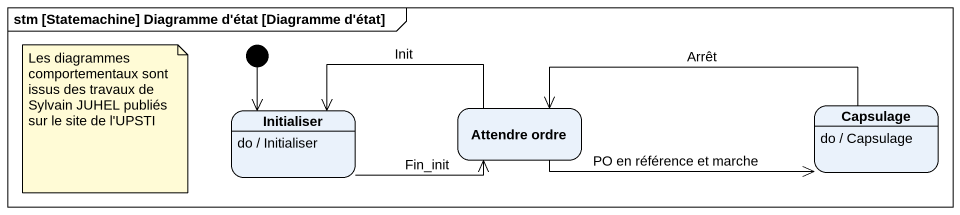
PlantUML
@startuml
mainframe stm [Statemachine] Diagramme d'état [Diagramme d'état]
hide empty description
state Initialiser
Initialiser : do / Initialiser
state "Attendre ordre" as Attendre_ordre
state Capsulage
Capsulage : do / Capsulage
[*] --> Initialiser
Initialiser -right-> Attendre_ordre : Fin_init
Attendre_ordre -left-> Initialiser : Init
Attendre_ordre -right-> Capsulage : PO en référence et marche
Capsulage -left-> Attendre_ordre : Arrêt
note as N1
  Les diagrammes comportementaux sont issus des travaux de Sylvain JUHEL publiés sur le site de l'UPSTI
end note
@enduml
